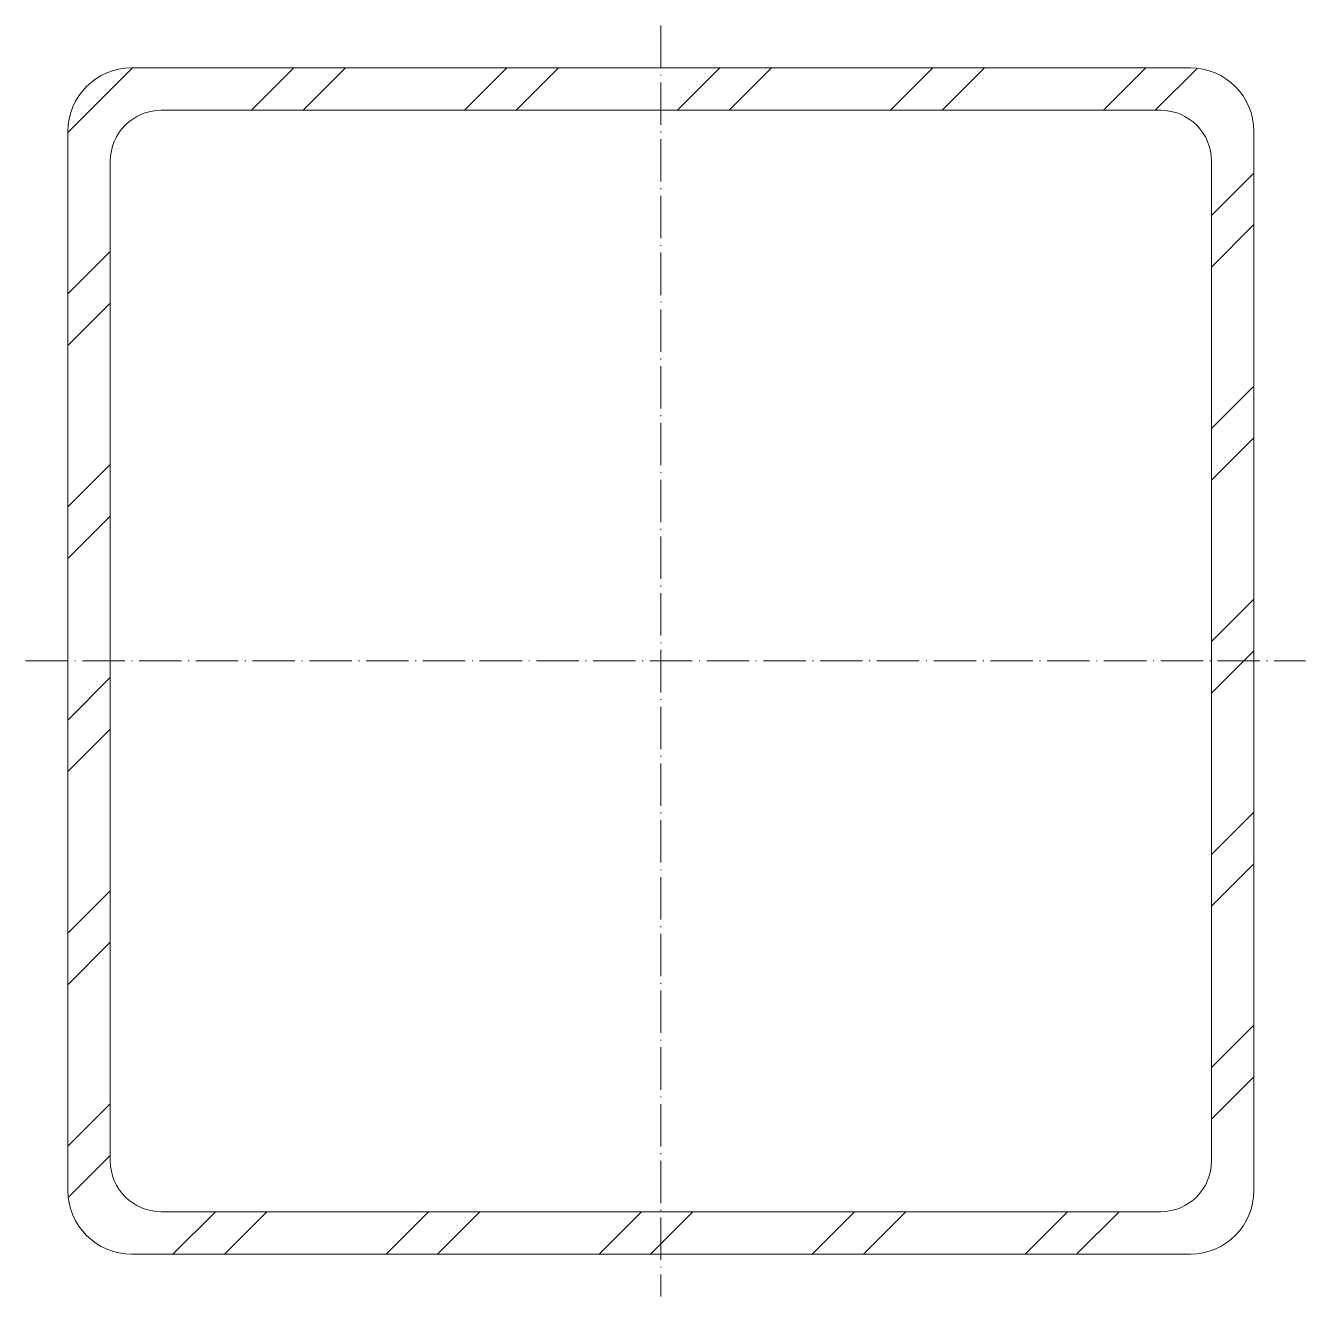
# Model space of a CAD drawing. Header units: metres. Extents: x -75 to 76, y -75 to 75.
import ezdxf

# ---------------------------------------------------------------- set-up
doc = ezdxf.new("R2010")
doc.units = ezdxf.units.M
doc.linetypes.add('MV_hartlijn_staal', pattern=[6.6, 5, -0.8, 0, -0.8])
doc.layers.add('A-DETL-GENF', color=92, linetype='Continuous', lineweight=18)

# ---------------------------------------------------------------- blocks, each defined once
blk = doc.blocks.new('28 Staalprofielen- koker SHS-2d - K140_5-3532356-00_0 Basismaterialen')
at = {"layer": 'A-DETL-GENF', "lineweight": 13}
h = blk.add_hatch(dxfattribs=at)
h.set_pattern_fill('FP_427', color=256, style=0, pattern_type=2)
h.set_pattern_definition([(45, (4370.222, 6319.11), (-12.57236, 12.57236), []), (45, (4370.222, 6338.16), (-12.57236, 12.57236), [])])
h.paths.add_polyline_path([(2.23, -70), (62.5, -70), (64.44, -69.74), (66.25, -69), (67.8, -67.8), (69, -66.25), (69.74, -64.44), (70, -62.5), (70, 62.5), (69.74, 64.44), (69, 66.25), (67.8, 67.8), (66.25, 69), (64.44, 69.74), (62.5, 70), (-62.5, 70), (-64.44, 69.74), (-66.25, 69), (-67.8, 67.8), (-69, 66.25), (-69.74, 64.44), (-70, 62.5), (-70, -62.5), (-69.74, -64.44), (-69, -66.25), (-67.8, -67.8), (-66.25, -69), (-64.44, -69.74), (-62.5, -70)])
h.paths.add_polyline_path([(2.23, -65), (-59, -65), (-60.55, -64.8), (-62, -64.2), (-63.24, -63.24), (-64.2, -62), (-64.8, -60.55), (-65, -59), (-65, 59), (-64.8, 60.55), (-64.2, 62), (-63.24, 63.24), (-62, 64.2), (-60.55, 64.8), (-59, 65), (59, 65), (60.55, 64.8), (62, 64.2), (63.24, 63.24), (64.2, 62), (64.8, 60.55), (65, 59), (65, -59), (64.8, -60.55), (64.2, -62), (63.24, -63.24), (62, -64.2), (60.55, -64.8), (59, -65)])
at = {"layer": 'A-DETL-GENF', "linetype": 'MV_hartlijn_staal', "lineweight": 13}
for p, q in [((0, 75), (0, -75)), ((-75, 0), (76.08, 0))]:
    blk.add_line(p, q, dxfattribs=at)
at = {"layer": 'A-DETL-GENF'}
for p, q in [((62.5, 70), (-62.5, 70)), ((-62.5, 70), (62.5, 70)), ((-59, 65), (59, 65)), ((-59, 65), (59, 65)), ((-70, 62.5), (-70, -62.5)), ((-70, -62.5), (-70, 62.5)), ((70, -62.5), (70, 62.5)), ((70, 62.5), (70, -62.5)), ((-65, -59), (-65, 59)), ((-65, -59), (-65, 59)), ((65, 59), (65, -59)), ((65, 59), (65, -59)), ((59, -65), (-59, -65)), ((59, -65), (-59, -65)), ((-62.5, -70), (62.5, -70)), ((62.5, -70), (-62.5, -70))]:
    blk.add_line(p, q, dxfattribs=at)
for centre, radius, start, end in [((-62.5, 62.5), 7.5, 90, 180), ((-62.5, 62.5), 7.5, 90, 180), ((62.5, 62.5), 7.5, 360, 90), ((62.5, 62.5), 7.5, 360, 90), ((-59, 59), 6, 90, 180), ((-59, 59), 6, 90, 180), ((59, 59), 6, 360, 90), ((59, 59), 6, 360, 90), ((-59, -59), 6, 180, 270), ((-59, -59), 6, 180, 270), ((59, -59), 6, 270, 0), ((59, -59), 6, 270, 360), ((-62.5, -62.5), 7.5, 180, 270), ((-62.5, -62.5), 7.5, 180, 270), ((62.5, -62.5), 7.5, 270, 360), ((62.5, -62.5), 7.5, 270, 0)]:
    blk.add_arc(centre, radius, start, end, dxfattribs=at)

msp = doc.modelspace()

# ---------------------------------------------------------------- block references
msp.add_blockref('28 Staalprofielen- koker SHS-2d - K140_5-3532356-00_0 Basismaterialen', (0, 0))

doc.saveas('drawing.dxf')
